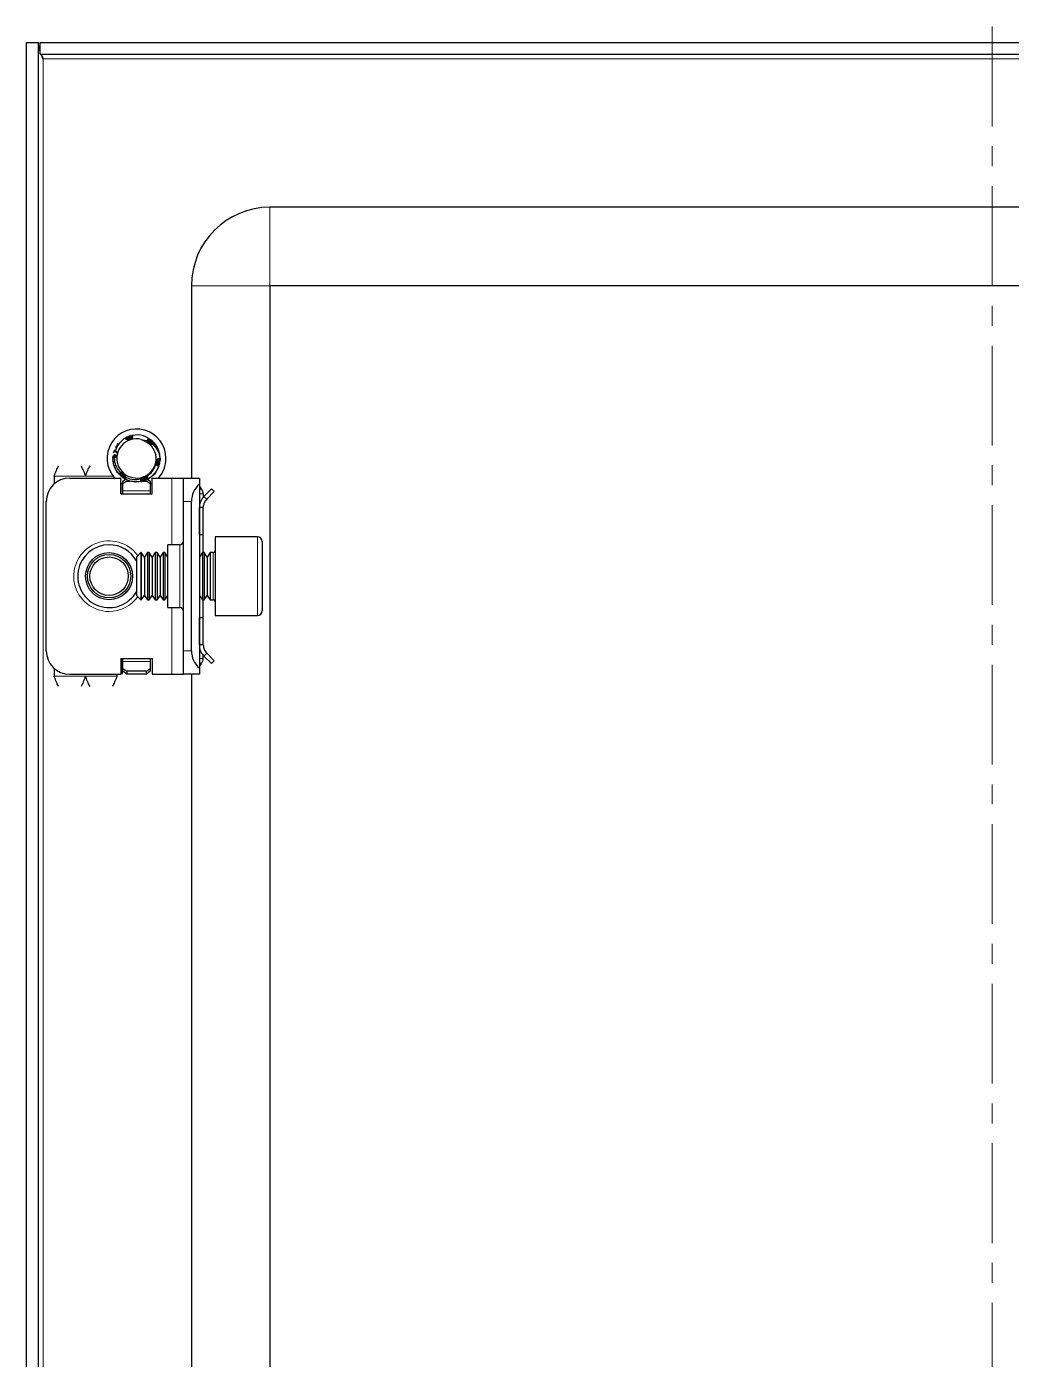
# Model space of a CAD drawing. Header units: millimetres. Extents: x -222 to 959, y -583 to 1023.
# Drawn here: x 712.6 to 838, y 632.6 to 802.4 of the extents above; entities that cross this region are included whole.
import ezdxf

# ---------------------------------------------------------------- set-up
doc = ezdxf.new("R2010")
doc.units = ezdxf.units.MM
doc.linetypes.add('CENTERX2', pattern=[20.32, 12.7, -2.54, 2.54, -2.54])
doc.layers.add('FORMAT', color=7, linetype='Continuous')

msp = doc.modelspace()

# ---------------------------------------------------------------- linework, layer by layer
at = {"color": 7, "linetype": 'Continuous', "lineweight": 25}
for p, q in [((712.59, -360.61), (712.59, 800.39)), ((712.59, 800.39), (714.09, 800.39)), ((714.09, -360.61), (714.09, 800.39)), ((714.29, 800.39), (956.89, 800.39)), ((714.29, 798.89), (714.29, 800.39)), ((714.29, 798.89), (956.89, 798.89)), ((927.59, 779.39), (743.59, 779.39)), ((733.59, 769.39), (733.59, 744.89)), ((743.59, 769.39), (743.59, -329.61)), ((927.59, 769.39), (743.59, 769.39)), ((726.79, 750.38), (726.04, 750.31)), ((724.96, 749.91), (725.17, 750.02)), ((725.14, 750.01), (725.1, 749.99)), ((725.14, 749.94), (725.1, 749.99)), ((725.14, 750.01), (725.36, 750.1)), ((725.32, 750.11), (725.28, 750.09)), ((725.51, 750.19), (725.47, 750.17)), ((725.51, 750.19), (725.74, 750.26)), ((725.71, 750.26), (725.66, 750.24)), ((725.9, 750.31), (725.85, 750.3)), ((728.28, 749.86), (728.24, 749.89)), ((728.45, 749.74), (728.41, 749.77)), ((728.61, 749.61), (728.57, 749.64)), ((728.75, 749.47), (728.72, 749.5)), ((728.75, 749.47), (728.87, 749.33)), ((728.86, 749.35), (728.85, 749.36)), ((723.59, 747.48), (723.62, 747.74)), ((723.59, 747.28), (723.61, 747.52)), ((723.59, 747.48), (723.59, 747.43)), ((723.59, 747.28), (723.59, 747.23)), ((723.6, 747.69), (723.6, 747.64)), ((723.6, 747.08), (723.61, 747.03)), ((723.67, 748.09), (723.75, 748.33)), ((723.72, 748.28), (723.71, 748.24)), ((728.88, 748.26), (729.05, 747.84)), ((729.58, 747.19), (729.52, 746.88)), ((729.56, 746.99), (729.57, 747.03)), ((729.58, 747.19), (729.58, 747.24)), ((729.59, 747.39), (729.59, 747.38)), ((723.63, 746.89), (723.64, 746.84)), ((723.67, 746.7), (723.68, 746.66)), ((723.72, 746.52), (723.73, 746.48)), ((723.77, 746.35), (723.78, 746.34)), ((724.36, 745.38), (724.39, 745.34)), ((724.5, 745.24), (724.53, 745.2)), ((724.65, 745.1), (724.54, 745.24)), ((728.83, 745.46), (728.71, 745.27)), ((729.36, 746.27), (729.25, 746.08)), ((729.37, 746.27), (729.27, 746.09)), ((729.42, 746.41), (729.44, 746.45)), ((729.48, 746.59), (729.49, 746.63)), ((729.53, 746.78), (729.54, 746.83)), ((716.09, 745.14), (716.09, 744.12)), ((718.09, 744.89), (724.59, 744.89)), ((724.59, 742.89), (724.59, 744.89)), ((724.79, 744.1), (724.59, 744.22)), ((724.81, 744.97), (724.6, 745.16)), ((724.65, 745.1), (724.68, 745.07)), ((724.79, 742.89), (724.79, 744.1)), ((724.81, 744.97), (724.85, 744.94)), ((724.84, 744.51), (725.18, 744.75)), ((725.34, 744.51), (724.84, 744.16)), ((724.84, 744.16), (724.84, 744.51)), ((724.84, 743.24), (724.84, 744.16)), ((724.98, 744.86), (725.02, 744.83)), ((725.16, 744.75), (725.02, 744.87)), ((725.16, 744.75), (725.2, 744.73)), ((725.34, 744.51), (725.74, 744.51)), ((725.51, 744.59), (725.56, 744.57)), ((725.69, 744.53), (725.73, 744.51)), ((725.87, 744.48), (725.91, 744.46)), ((727.04, 744.43), (726.85, 744.4)), ((727.19, 744.45), (727.23, 744.46)), ((727.43, 744.51), (727.84, 744.51)), ((728.34, 744.16), (727.84, 744.51)), ((727.93, 744.8), (728.34, 744.51)), ((728.34, 744.51), (728.34, 744.16)), ((728.59, 744.22), (728.34, 744.07)), ((728.34, 744.16), (728.34, 743.24)), ((728.59, 742.89), (728.59, 744.89)), ((728.59, 744.89), (731.09, 744.89)), ((731.09, 744.89), (732.59, 744.89)), ((732.59, 744.89), (734.59, 744.89)), ((732.59, 741.89), (732.59, 744.89)), ((734.59, 744.89), (734.59, 744.12)), ((734.59, 744.12), (734.59, 720.65)), ((734.59, 743.8), (734.8, 743.59)), ((715.09, 722.89), (715.09, 741.89)), ((724.59, 742.89), (728.59, 742.89)), ((724.84, 742.89), (724.84, 743.24)), ((728.34, 743.24), (728.34, 742.89)), ((732.59, 722.89), (732.59, 741.89)), ((733.59, 722.89), (733.59, 741.89)), ((735.09, 742.89), (735.09, 742.43)), ((735.17, 742.55), (736.15, 743.53)), ((735.53, 742.2), (735.17, 742.55)), ((735.53, 742.2), (736.5, 743.17)), ((736.15, 743.53), (736.5, 743.17)), ((735.09, 741.14), (734.59, 741.14)), ((734.59, 737.64), (734.59, 741.14)), ((735.09, 737.64), (735.09, 741.14)), ((735.09, 737.64), (734.59, 737.64)), ((735.09, 735.39), (735.09, 737.64)), ((741.99, 737.39), (736.59, 737.39)), ((736.59, 737.39), (736.59, 729.69)), ((742.59, 736.79), (742.59, 730.02)), ((727.14, 735.39), (726.59, 734.83)), ((727.2, 735.39), (727.14, 735.39)), ((727.14, 735.39), (727.14, 730.77)), ((727.59, 734.83), (727.2, 735.39)), ((727.2, 735.39), (727.2, 734.92)), ((727.98, 735.39), (727.59, 734.83)), ((728.2, 735.39), (727.98, 735.39)), ((727.98, 735.39), (727.98, 734.92)), ((728.59, 734.83), (728.2, 735.39)), ((728.2, 735.39), (728.2, 734.92)), ((728.98, 735.39), (728.59, 734.83)), ((729.2, 735.39), (728.98, 735.39)), ((728.98, 735.39), (728.98, 734.92)), ((729.59, 734.83), (729.2, 735.39)), ((729.2, 735.39), (729.2, 734.92)), ((729.98, 735.39), (729.59, 734.83)), ((730.2, 735.39), (729.98, 735.39)), ((729.98, 735.39), (729.98, 734.92)), ((730.59, 734.83), (730.2, 735.39)), ((730.2, 735.39), (730.2, 734.92)), ((732.09, 736.39), (730.59, 736.39)), ((730.59, 728.39), (730.59, 736.39)), ((734.98, 735.39), (734.59, 734.83)), ((735.2, 735.39), (734.98, 735.39)), ((734.98, 735.39), (734.98, 734.92)), ((735.59, 734.83), (735.2, 735.39)), ((735.2, 735.39), (735.2, 734.92)), ((735.98, 735.39), (735.59, 734.83)), ((736.34, 735.39), (735.98, 735.39)), ((735.98, 735.39), (735.98, 734.92)), ((726.59, 734.83), (726.59, 731.07)), ((727.2, 734.92), (727.2, 729.39)), ((727.59, 734.83), (727.59, 734.45)), ((727.59, 734.45), (727.59, 729.94)), ((727.98, 734.92), (727.98, 729.39)), ((728.2, 734.92), (728.2, 729.39)), ((728.59, 734.83), (728.59, 734.45)), ((728.59, 734.45), (728.59, 729.94)), ((728.98, 734.92), (728.98, 729.39)), ((729.2, 734.92), (729.2, 729.39)), ((729.59, 734.83), (729.59, 734.45)), ((729.59, 734.45), (729.59, 729.94)), ((729.98, 734.92), (729.98, 729.39)), ((730.2, 734.92), (730.2, 729.39)), ((734.98, 734.92), (734.98, 729.39)), ((735.2, 734.92), (735.2, 729.39)), ((735.59, 734.83), (735.59, 734.45)), ((735.59, 734.45), (735.59, 729.94)), ((735.98, 734.92), (735.98, 729.39)), ((726.59, 731.07), (726.59, 729.94)), ((727.14, 730.77), (727.14, 729.39)), ((742.59, 730.02), (742.59, 727.99)), ((726.59, 729.94), (727.14, 729.39)), ((727.14, 729.39), (727.2, 729.39)), ((727.2, 729.39), (727.59, 729.94)), ((727.59, 729.94), (727.98, 729.39)), ((727.98, 729.39), (728.2, 729.39)), ((728.2, 729.39), (728.59, 729.94)), ((728.59, 729.94), (728.98, 729.39)), ((728.98, 729.39), (729.2, 729.39)), ((729.2, 729.39), (729.59, 729.94)), ((729.59, 729.94), (729.98, 729.39)), ((729.98, 729.39), (730.2, 729.39)), ((730.2, 729.39), (730.59, 729.94)), ((730.59, 728.39), (732.09, 728.39)), ((734.59, 729.94), (734.98, 729.39)), ((734.98, 729.39), (735.2, 729.39)), ((735.09, 727.14), (735.09, 729.39)), ((735.2, 729.39), (735.59, 729.94)), ((735.59, 729.94), (735.98, 729.39)), ((735.98, 729.39), (736.34, 729.39)), ((736.59, 729.69), (736.59, 727.39)), ((734.59, 727.14), (735.09, 727.14)), ((734.59, 723.64), (734.59, 727.14)), ((735.09, 723.64), (735.09, 727.14)), ((736.59, 727.39), (741.99, 727.39)), ((735.09, 723.64), (734.59, 723.64)), ((724.59, 721.89), (724.59, 719.89)), ((724.59, 721.89), (728.59, 721.89)), ((724.79, 720.01), (724.79, 721.89)), ((724.84, 721.53), (724.84, 721.89)), ((724.84, 720.62), (724.84, 721.53)), ((728.34, 721.89), (728.34, 721.53)), ((728.34, 721.53), (728.34, 720.62)), ((728.59, 721.89), (728.59, 719.89)), ((732.59, 719.89), (732.59, 722.89)), ((735.09, 721.89), (735.09, 722.28)), ((735.53, 722.58), (735.17, 722.22)), ((735.17, 722.22), (736.15, 721.25)), ((735.53, 722.58), (736.5, 721.6)), ((736.15, 721.25), (736.5, 721.6)), ((716.09, 720.65), (716.09, 719.64)), ((718.09, 719.89), (724.59, 719.89)), ((724.09, 719.89), (724.09, 719.64)), ((724.59, 720.01), (724.79, 720.01)), ((724.84, 720.62), (725.34, 720.27)), ((724.84, 720.27), (724.84, 720.62)), ((725.34, 719.91), (724.84, 720.27)), ((727.84, 720.27), (725.34, 720.27)), ((725.34, 720.27), (725.34, 719.91)), ((727.84, 719.91), (725.34, 719.91)), ((727.84, 720.27), (728.34, 720.62)), ((727.84, 719.91), (727.84, 720.27)), ((728.34, 720.27), (727.84, 719.91)), ((728.34, 720.62), (728.34, 720.27)), ((728.59, 719.89), (731.09, 719.89)), ((731.09, 719.89), (732.59, 719.89)), ((734.59, 719.89), (732.59, 719.89)), ((733.59, 719.89), (733.59, -280.11)), ((734.8, 721.18), (734.59, 720.97)), ((734.59, 720.65), (734.59, 719.89))]:
    msp.add_line(p, q, dxfattribs=at)
at = {"color": 8, "linetype": 'Continuous', "lineweight": 18}
for p, q in [((714.69, -358.51), (714.69, 798.29)), ((714.69, 798.29), (956.49, 798.29)), ((743.59, 769.39), (743.59, 779.39)), ((743.59, 769.39), (733.59, 769.39)), ((716.09, 745.14), (720.09, 745.14)), ((720.09, 745.14), (723.59, 745.14)), ((731.09, 736.39), (731.09, 744.89)), ((734.59, 743.39), (734.8, 743.59)), ((728.34, 743.24), (724.84, 743.24)), ((733.59, 741.89), (732.59, 741.89)), ((734.59, 742.89), (735.09, 742.89)), ((741.99, 729.69), (741.99, 737.39)), ((732.09, 728.39), (732.09, 736.39)), ((736.34, 729.39), (736.34, 735.39)), ((731.09, 719.89), (731.09, 728.39)), ((741.99, 727.39), (741.99, 729.69)), ((724.84, 721.53), (728.34, 721.53)), ((732.59, 722.89), (733.59, 722.89)), ((734.59, 721.89), (735.09, 721.89)), ((734.59, 721.39), (734.8, 721.18)), ((716.09, 719.64), (720.09, 719.64)), ((724.09, 719.64), (720.09, 719.64))]:
    msp.add_line(p, q, dxfattribs=at)
at = {"color": 7, "linetype": 'Continuous', "lineweight": 25}
for radius in [3, 2.76, 2.45]:
    msp.add_circle((723.09, 732.39), radius, dxfattribs=at)
for centre, radius, start, end in [((743.59, 769.39), 10, 90, 180), ((726.59, 747.39), 3.75, 0, 221.8103), ((726.59, 747.39), 3, 59.9286, 86.2193), ((726.59, 747.39), 2.5, 108.5944, 168.5944), ((726.59, 747.39), 2.5, 75.8881, 108.5944), ((726.59, 747.39), 3, 0, 40.7437), ((726.59, 747.39), 2.5, 168.5944, 228.5944), ((726.59, 747.39), 2.5, 348.5944, 10.5165), ((726.59, 747.39), 3.75, 318.1897, 0), ((726.59, 747.39), 2.5, 228.5944, 288.5944), ((726.59, 747.39), 2.5, 288.5944, 348.5944), ((718.09, 741.89), 3, 90, 180), ((736.59, 741.89), 3, 131.8103, 180), ((734.09, 742.89), 1, 0, 45), ((732.09, 736.89), 0.5, 270, 0), ((741.99, 736.79), 0.6, 0, 90), ((723.09, 732.39), 4, 90, 331.045), ((723.09, 732.39), 4, 28.955, 90), ((736.34, 735.64), 0.25, 270, 0), ((732.09, 727.89), 0.5, 0, 90), ((736.34, 729.14), 0.25, 0, 90), ((741.99, 727.99), 0.6, 270, 0), ((718.09, 722.89), 3, 180, 270), ((736.59, 722.89), 3, 180, 228.1897), ((734.09, 721.89), 1, 315, 0)]:
    msp.add_arc(centre, radius, start, end, dxfattribs=at)
at = {"color": 8, "linetype": 'Continuous', "lineweight": 18}
for start, end in [(35.4622, 270), (270, 324.5378)]:
    msp.add_arc((723.09, 732.39), 4.5, start, end, dxfattribs=at)
at = {"color": 7, "linetype": 'Continuous', "lineweight": 25}
for points, knots in [([(714.29, 799.28), (714.28, 799.31), (714.14, 799.68), (714.11, 800.05), (714.09, 800.39)], [0, 0, 0, 0, 0.09093, 1, 1, 1, 1]), ([(714.69, 798.29), (714.6, 798.47), (714.51, 798.67), (714.44, 798.87), (714.43, 798.89)], [0, 0, 0, 0, 0.908361, 1, 1, 1, 1]), ([(725.13, 749.94), (725.05, 749.89), (724.7, 749.66), (724.21, 749.15), (723.99, 748.6), (723.89, 748.36)], [0, 0, 0, 0, 0.128781, 0.613629, 1, 1, 1, 1]), ([(723.95, 748.8), (723.96, 748.82), (724.03, 749), (724.15, 749.15), (724.26, 749.28)], [0, 0, 0, 0, 0.128161, 1, 1, 1, 1]), ([(725.79, 749.76), (725.78, 749.75), (725.73, 749.74), (725.65, 749.73), (725.55, 749.73), (725.46, 749.74), (725.38, 749.76), (725.3, 749.8), (725.22, 749.85), (725.16, 749.89), (725.13, 749.93), (725.13, 749.94)], [0, 0, 0, 0, 0.04296, 0.1733, 0.274263, 0.401081, 0.527716, 0.654259, 0.780759, 0.936852, 1, 1, 1, 1]), ([(725.14, 750.01), (725.17, 750), (725.23, 749.96), (725.3, 749.89), (725.34, 749.82), (725.36, 749.78), (725.36, 749.77)], [0, 0, 0, 0, 0.3195142, 0.6084926, 0.891527, 1, 1, 1, 1]), ([(725.43, 749.75), (725.43, 749.75), (725.43, 749.79), (725.42, 749.85), (725.39, 749.94), (725.34, 750.02), (725.3, 750.07), (725.28, 750.09)], [0, 0, 0, 0, 0.00279, 0.269575, 0.536371, 0.765499, 1, 1, 1, 1]), ([(725.32, 750.11), (725.35, 750.09), (725.41, 750.04), (725.47, 749.97), (725.51, 749.89), (725.54, 749.81), (725.54, 749.75), (725.54, 749.73)], [0, 0, 0, 0, 0.234253, 0.442787, 0.646465, 0.841043, 1, 1, 1, 1]), ([(725.58, 749.73), (725.58, 749.76), (725.59, 749.82), (725.58, 749.92), (725.56, 750.01), (725.52, 750.1), (725.49, 750.15), (725.47, 750.17)], [0, 0, 0, 0, 0.181695, 0.396783, 0.61186, 0.803681, 1, 1, 1, 1]), ([(725.51, 750.19), (725.54, 750.16), (725.59, 750.12), (725.64, 750.03), (725.67, 749.95), (725.69, 749.87), (725.69, 749.8), (725.68, 749.75), (725.68, 749.73)], [0, 0, 0, 0, 0.208724, 0.39105, 0.568219, 0.73683, 0.894853, 1, 1, 1, 1]), ([(725.7, 749.74), (725.7, 749.74), (725.72, 749.78), (725.73, 749.86), (725.74, 749.96), (725.73, 750.06), (725.71, 750.15), (725.68, 750.21), (725.66, 750.24)], [0, 0, 0, 0, 0.043388, 0.23288, 0.422274, 0.611632, 0.803279, 1, 1, 1, 1]), ([(725.71, 750.26), (725.73, 750.23), (725.77, 750.18), (725.81, 750.09), (725.83, 750), (725.83, 749.92), (725.82, 749.85), (725.8, 749.79), (725.79, 749.76), (725.78, 749.76)], [0, 0, 0, 0, 0.198483, 0.367712, 0.531083, 0.685778, 0.830503, 0.965152, 1, 1, 1, 1]), ([(726.04, 750.31), (726.05, 750.29), (726.07, 750.25), (726.08, 750.17), (726.09, 750.09), (726.07, 750.02), (726.03, 749.93), (725.97, 749.85), (725.88, 749.79), (725.82, 749.77), (725.79, 749.76)], [0, 0, 0, 0, 0.098631, 0.238541, 0.378532, 0.49895, 0.601027, 0.777401, 0.9101, 1, 1, 1, 1]), ([(725.81, 749.78), (725.82, 749.8), (725.85, 749.85), (725.88, 749.93), (725.9, 750.03), (725.9, 750.16), (725.87, 750.24), (725.85, 750.3)], [0, 0, 0, 0, 0.13286, 0.29106, 0.491007, 0.69089, 1, 1, 1, 1]), ([(725.9, 750.31), (725.91, 750.28), (725.94, 750.23), (725.97, 750.15), (725.97, 750.06), (725.97, 749.98), (725.94, 749.89), (725.9, 749.83), (725.87, 749.79)], [0, 0, 0, 0, 0.16279, 0.324686, 0.479688, 0.626058, 0.76302, 1, 1, 1, 1]), ([(725.89, 749.81), (725.9, 749.81), (725.92, 749.84), (725.96, 749.89), (726, 749.97), (726.03, 750.06), (726.05, 750.16), (726.05, 750.24), (726.04, 750.29), (726.04, 750.31)], [0, 0, 0, 0, 0.036757, 0.196192, 0.355485, 0.51469, 0.719746, 0.882005, 1, 1, 1, 1]), ([(727.2, 749.81), (727.48, 749.76), (727.78, 749.71), (728.04, 749.58), (728.05, 749.57)], [0, 0, 0, 0, 0.965671, 1, 1, 1, 1]), ([(727.2, 749.81), (727.29, 749.77), (727.43, 749.72), (727.55, 749.64), (727.6, 749.62)], [0, 0, 0, 0, 0.6817331, 1, 1, 1, 1]), ([(727.6, 749.62), (727.67, 749.58), (727.99, 749.43), (728.5, 749.01), (728.75, 748.51), (728.88, 748.26)], [0, 0, 0, 0, 0.1306517, 0.5600073, 1, 1, 1, 1]), ([(728.05, 749.57), (728.05, 749.59), (728.04, 749.64), (728.03, 749.71), (728.03, 749.8), (728.05, 749.89), (728.08, 749.95), (728.09, 749.98)], [0, 0, 0, 0, 0.113604, 0.31095, 0.508229, 0.75166, 1, 1, 1, 1]), ([(728.11, 749.97), (728.11, 749.94), (728.11, 749.87), (728.08, 749.77), (728.05, 749.71), (728.04, 749.69), (728.04, 749.69)], [0, 0, 0, 0, 0.357139, 0.680979, 0.998183, 1, 1, 1, 1]), ([(728.05, 749.6), (728.07, 749.62), (728.12, 749.65), (728.17, 749.73), (728.22, 749.81), (728.23, 749.86), (728.24, 749.89)], [0, 0, 0, 0, 0.228254, 0.510351, 0.752319, 1, 1, 1, 1]), ([(728.66, 749.17), (728.64, 749.17), (728.6, 749.15), (728.51, 749.15), (728.41, 749.16), (728.32, 749.2), (728.24, 749.25), (728.16, 749.33), (728.09, 749.45), (728.06, 749.54), (728.05, 749.57)], [0, 0, 0, 0, 0.073646, 0.169563, 0.351373, 0.438893, 0.519676, 0.682906, 0.8512, 1, 1, 1, 1]), ([(728.28, 749.86), (728.28, 749.83), (728.27, 749.76), (728.24, 749.67), (728.19, 749.59), (728.14, 749.53), (728.1, 749.5), (728.08, 749.49)], [0, 0, 0, 0, 0.240212, 0.454711, 0.664287, 0.864517, 1, 1, 1, 1]), ([(728.1, 749.45), (728.12, 749.46), (728.18, 749.49), (728.25, 749.54), (728.32, 749.61), (728.38, 749.69), (728.4, 749.74), (728.41, 749.77)], [0, 0, 0, 0, 0.172104, 0.391099, 0.610089, 0.802801, 1, 1, 1, 1]), ([(728.45, 749.74), (728.44, 749.7), (728.43, 749.64), (728.38, 749.55), (728.33, 749.48), (728.27, 749.42), (728.21, 749.38), (728.16, 749.37), (728.14, 749.37)], [0, 0, 0, 0, 0.209239, 0.392702, 0.571062, 0.740844, 0.899958, 1, 1, 1, 1]), ([(728.16, 749.35), (728.17, 749.35), (728.21, 749.35), (728.28, 749.38), (728.38, 749.42), (728.45, 749.48), (728.52, 749.56), (728.55, 749.61), (728.57, 749.64)], [0, 0, 0, 0, 0.0505, 0.241124, 0.431653, 0.622154, 0.808692, 1, 1, 1, 1]), ([(728.61, 749.61), (728.59, 749.57), (728.57, 749.51), (728.52, 749.43), (728.45, 749.37), (728.39, 749.33), (728.31, 749.3), (728.26, 749.28), (728.22, 749.28), (728.22, 749.28)], [0, 0, 0, 0, 0.198035, 0.367663, 0.531495, 0.686664, 0.831818, 0.981917, 1, 1, 1, 1]), ([(728.23, 749.27), (728.24, 749.27), (728.27, 749.26), (728.34, 749.27), (728.42, 749.29), (728.51, 749.33), (728.58, 749.37), (728.66, 749.43), (728.7, 749.48), (728.72, 749.5)], [0, 0, 0, 0, 0.0182814, 0.1756388, 0.3328957, 0.4900969, 0.6472739, 0.8216323, 1, 1, 1, 1]), ([(728.75, 749.47), (728.73, 749.44), (728.71, 749.39), (728.65, 749.33), (728.58, 749.27), (728.51, 749.24), (728.43, 749.22), (728.36, 749.21), (728.31, 749.22), (728.28, 749.23)], [0, 0, 0, 0, 0.159446, 0.318034, 0.469983, 0.61348, 0.747649, 0.872856, 1, 1, 1, 1]), ([(728.3, 749.22), (728.33, 749.21), (728.39, 749.19), (728.47, 749.2), (728.55, 749.21), (728.63, 749.23), (728.74, 749.27), (728.81, 749.33), (728.85, 749.36)], [0, 0, 0, 0, 0.149407, 0.278563, 0.407661, 0.536722, 0.727045, 1, 1, 1, 1]), ([(728.86, 749.35), (728.84, 749.32), (728.81, 749.27), (728.75, 749.22), (728.69, 749.18), (728.66, 749.17), (728.66, 749.17)], [0, 0, 0, 0, 0.315056, 0.630194, 0.945514, 1, 1, 1, 1]), ([(728.66, 749.17), (728.68, 749.15), (728.93, 748.92), (729.27, 748.46), (729.51, 747.85), (729.57, 747.51), (729.59, 747.39)], [0, 0, 0, 0, 0.050685, 0.485619, 0.826643, 1, 1, 1, 1]), ([(723.59, 747.48), (723.62, 747.5), (723.68, 747.53), (723.78, 747.55), (723.87, 747.56), (723.92, 747.55), (723.94, 747.54)], [0, 0, 0, 0, 0.293779, 0.558982, 0.818494, 1, 1, 1, 1]), ([(723.81, 747.46), (723.8, 747.46), (723.75, 747.46), (723.67, 747.46), (723.62, 747.44), (723.59, 747.43)], [0, 0, 0, 0, 0.236131, 0.613435, 1, 1, 1, 1]), ([(724.36, 745.38), (724.24, 745.53), (723.96, 745.88), (723.67, 746.54), (723.62, 747.05), (723.59, 747.3)], [0, 0, 0, 0, 0.274163, 0.639603, 1, 1, 1, 1]), ([(723.6, 747.69), (723.64, 747.7), (723.7, 747.73), (723.8, 747.74), (723.89, 747.74), (723.97, 747.71), (724.03, 747.69), (724.05, 747.68), (724.05, 747.68)], [0, 0, 0, 0, 0.227908, 0.430276, 0.627707, 0.816134, 0.99284, 1, 1, 1, 1]), ([(723.98, 747.59), (723.98, 747.59), (723.94, 747.61), (723.87, 747.64), (723.78, 747.65), (723.68, 747.66), (723.63, 747.64), (723.6, 747.64)], [0, 0, 0, 0, 0.0501556, 0.3045132, 0.5588802, 0.7769031, 1, 1, 1, 1]), ([(723.7, 746.64), (723.68, 746.69), (723.62, 746.84), (723.61, 747), (723.6, 747.12)], [0, 0, 0, 0, 0.28291, 1, 1, 1, 1]), ([(724.07, 747.7), (724.04, 747.72), (723.99, 747.77), (723.9, 747.81), (723.81, 747.84), (723.74, 747.85), (723.7, 747.85), (723.69, 747.85)], [0, 0, 0, 0, 0.224796, 0.471509, 0.718208, 0.940576, 1, 1, 1, 1]), ([(723.71, 748.22), (723.72, 748.24), (723.74, 748.36), (723.79, 748.46), (723.83, 748.54)], [0, 0, 0, 0, 0.218168, 1, 1, 1, 1]), ([(723.84, 748.2), (723.83, 748.2), (723.78, 748.22), (723.74, 748.23), (723.71, 748.24)], [0, 0, 0, 0, 0.338722, 1, 1, 1, 1]), ([(723.72, 748.28), (723.75, 748.28), (723.81, 748.28), (723.9, 748.25), (723.97, 748.22), (724.03, 748.17), (724.08, 748.11), (724.12, 748.06), (724.14, 748.01), (724.14, 748)], [0, 0, 0, 0, 0.164802, 0.328662, 0.485343, 0.633184, 0.771489, 0.900657, 1, 1, 1, 1]), ([(724.14, 747.88), (724.13, 747.85), (724.11, 747.77), (724.06, 747.67), (723.99, 747.59), (723.92, 747.53), (723.85, 747.47), (723.8, 747.44), (723.76, 747.43), (723.75, 747.43)], [0, 0, 0, 0, 0.125166, 0.336769, 0.488675, 0.640371, 0.791962, 0.943503, 1, 1, 1, 1]), ([(723.75, 747.43), (723.76, 747.35), (723.77, 746.96), (723.95, 746.29), (724.32, 745.81), (724.49, 745.59)], [0, 0, 0, 0, 0.108003, 0.585763, 1, 1, 1, 1]), ([(723.89, 748.36), (723.89, 748.35), (723.92, 748.34), (723.97, 748.32), (724.04, 748.27), (724.08, 748.21), (724.12, 748.14), (724.15, 748.04), (724.15, 747.94), (724.14, 747.89), (724.14, 747.88)], [0, 0, 0, 0, 0.022761, 0.192243, 0.346896, 0.477535, 0.588677, 0.783334, 0.968624, 1, 1, 1, 1]), ([(724.16, 747.95), (724.15, 747.99), (724.14, 748.05), (724.1, 748.13), (724.05, 748.21), (723.99, 748.28), (723.94, 748.32), (723.9, 748.35), (723.89, 748.36)], [0, 0, 0, 0, 0.182737, 0.363423, 0.543947, 0.724373, 0.904747, 1, 1, 1, 1]), ([(729.04, 746.89), (729.04, 746.9), (729.05, 746.95), (729.07, 747), (729.09, 747.04), (729.1, 747.05)], [0, 0, 0, 0, 0.157682, 0.8030401, 1, 1, 1, 1]), ([(729.1, 747.05), (729.1, 747.16), (729.12, 747.43), (729.07, 747.69), (729.05, 747.84)], [0, 0, 0, 0, 0.4085207, 1, 1, 1, 1]), ([(729.07, 747.04), (729.07, 747.03), (729.1, 746.99), (729.17, 746.94), (729.25, 746.88), (729.35, 746.85), (729.44, 746.83), (729.5, 746.83), (729.54, 746.83)], [0, 0, 0, 0, 0.069872, 0.258455, 0.446951, 0.635422, 0.81547, 1, 1, 1, 1]), ([(729.56, 746.99), (729.53, 746.97), (729.46, 746.95), (729.36, 746.95), (729.28, 746.95), (729.19, 746.98), (729.13, 747.01), (729.1, 747.04), (729.09, 747.04)], [0, 0, 0, 0, 0.214065, 0.402363, 0.585629, 0.760234, 0.923894, 1, 1, 1, 1]), ([(729.1, 747.1), (729.1, 747.11), (729.12, 747.15), (729.16, 747.2), (729.22, 747.25), (729.28, 747.3), (729.36, 747.34), (729.44, 747.37), (729.52, 747.38), (729.57, 747.38), (729.59, 747.38)], [0, 0, 0, 0, 0.060221, 0.18113, 0.301988, 0.42281, 0.589437, 0.75603, 0.87711, 1, 1, 1, 1]), ([(729.12, 747.15), (729.15, 747.13), (729.2, 747.09), (729.29, 747.05), (729.39, 747.03), (729.48, 747.02), (729.54, 747.03), (729.57, 747.03)], [0, 0, 0, 0, 0.189173, 0.404697, 0.62022, 0.807935, 1, 1, 1, 1]), ([(729.58, 747.19), (729.55, 747.18), (729.49, 747.15), (729.39, 747.13), (729.3, 747.13), (729.21, 747.14), (729.17, 747.16), (729.15, 747.17)], [0, 0, 0, 0, 0.235039, 0.445532, 0.651268, 0.847853, 1, 1, 1, 1]), ([(729.23, 747.26), (729.26, 747.25), (729.32, 747.23), (729.41, 747.22), (729.5, 747.22), (729.56, 747.23), (729.58, 747.24)], [0, 0, 0, 0, 0.237597, 0.516729, 0.755527, 1, 1, 1, 1]), ([(729.59, 747.4), (729.56, 747.38), (729.5, 747.35), (729.4, 747.32), (729.34, 747.32), (729.32, 747.32)], [0, 0, 0, 0, 0.371226, 0.708872, 1, 1, 1, 1]), ([(729.59, 747.4), (729.59, 747.35), (729.59, 747.27), (729.58, 747.19), (729.57, 747.17)], [0, 0, 0, 0, 0.659859, 1, 1, 1, 1]), ([(716.09, 745.14), (716.18, 745.38), (716.37, 745.87), (716.57, 746.26), (716.66, 746.46)], [0, 0, 0, 0, 0.502065, 1, 1, 1, 1]), ([(719.52, 746.45), (719.6, 746.29), (719.77, 745.95), (719.96, 745.46), (720.07, 745.18), (720.09, 745.14)], [0, 0, 0, 0, 0.4154826, 0.9171518, 1, 1, 1, 1]), ([(720.09, 745.14), (720.18, 745.38), (720.37, 745.87), (720.57, 746.26), (720.66, 746.46)], [0, 0, 0, 0, 0.5020654, 1, 1, 1, 1]), ([(723.9, 746.09), (723.88, 746.12), (723.79, 746.26), (723.74, 746.42), (723.71, 746.55)], [0, 0, 0, 0, 0.192577, 1, 1, 1, 1]), ([(724.28, 745.51), (724.24, 745.54), (724.1, 745.68), (724.01, 745.85), (723.94, 745.98)], [0, 0, 0, 0, 0.288707, 1, 1, 1, 1]), ([(724.36, 745.38), (724.38, 745.4), (724.41, 745.45), (724.48, 745.51), (724.54, 745.55), (724.62, 745.58), (724.69, 745.59), (724.76, 745.6), (724.79, 745.59), (724.81, 745.58)], [0, 0, 0, 0, 0.169226, 0.337427, 0.497935, 0.649179, 0.790582, 0.922688, 1, 1, 1, 1]), ([(724.96, 745.53), (724.94, 745.53), (724.9, 745.54), (724.8, 745.55), (724.68, 745.53), (724.57, 745.48), (724.48, 745.43), (724.42, 745.37), (724.39, 745.34)], [0, 0, 0, 0, 0.062604, 0.195119, 0.461979, 0.621574, 0.781143, 1, 1, 1, 1]), ([(724.49, 745.59), (724.49, 745.59), (724.52, 745.61), (724.57, 745.62), (724.66, 745.63), (724.76, 745.62), (724.86, 745.57), (724.91, 745.53), (724.93, 745.51)], [0, 0, 0, 0, 0.045866, 0.230744, 0.387461, 0.658246, 0.861978, 1, 1, 1, 1]), ([(724.85, 745.58), (724.82, 745.59), (724.76, 745.61), (724.66, 745.62), (724.57, 745.61), (724.52, 745.6), (724.49, 745.59)], [0, 0, 0, 0, 0.251795, 0.502165, 0.752314, 1, 1, 1, 1]), ([(724.5, 745.24), (724.51, 745.27), (724.54, 745.33), (724.6, 745.4), (724.66, 745.46), (724.73, 745.5), (724.82, 745.53), (724.88, 745.52), (724.92, 745.52)], [0, 0, 0, 0, 0.1946356, 0.358964, 0.5171225, 0.6665222, 0.8061836, 1, 1, 1, 1]), ([(724.94, 745.47), (724.91, 745.46), (724.84, 745.45), (724.75, 745.41), (724.67, 745.36), (724.59, 745.29), (724.55, 745.23), (724.53, 745.2)], [0, 0, 0, 0, 0.190996, 0.383798, 0.576553, 0.78528, 1, 1, 1, 1]), ([(724.65, 745.1), (724.66, 745.14), (724.68, 745.2), (724.72, 745.28), (724.78, 745.35), (724.85, 745.4), (724.91, 745.43), (724.94, 745.44), (724.96, 745.44)], [0, 0, 0, 0, 0.219212, 0.409339, 0.593597, 0.768568, 0.932394, 1, 1, 1, 1]), ([(725.04, 745.38), (725.04, 745.38), (725.01, 745.37), (724.95, 745.34), (724.86, 745.29), (724.79, 745.23), (724.72, 745.15), (724.7, 745.1), (724.68, 745.07)], [0, 0, 0, 0, 0.002693, 0.20821, 0.413641, 0.619057, 0.807274, 1, 1, 1, 1]), ([(724.81, 744.97), (724.81, 745.01), (724.83, 745.08), (724.86, 745.17), (724.91, 745.24), (724.98, 745.3), (725.02, 745.34), (725.06, 745.35), (725.06, 745.35)], [0, 0, 0, 0, 0.222831, 0.420099, 0.612409, 0.79585, 0.967895, 1, 1, 1, 1]), ([(725.1, 745.26), (725.09, 745.25), (725.05, 745.23), (724.99, 745.18), (724.93, 745.11), (724.88, 745.03), (724.86, 744.97), (724.85, 744.94)], [0, 0, 0, 0, 0.084965, 0.329338, 0.573716, 0.784411, 1, 1, 1, 1]), ([(724.93, 745.51), (724.94, 745.5), (724.98, 745.47), (725.03, 745.41), (725.08, 745.32), (725.11, 745.24), (725.14, 745.15), (725.14, 745.1), (725.14, 745.07)], [0, 0, 0, 0, 0.066273, 0.267344, 0.423096, 0.618734, 0.814089, 1, 1, 1, 1]), ([(727.75, 745.03), (727.81, 745.06), (728.13, 745.25), (728.63, 745.71), (728.93, 746.3), (729.02, 746.64), (729.04, 746.7)], [0, 0, 0, 0, 0.104785, 0.513079, 0.918136, 1, 1, 1, 1]), ([(729.42, 746.41), (729.22, 745.98), (728.9, 745.34), (728.31, 744.94), (728.11, 744.8)], [0, 0, 0, 0, 0.6570415, 1, 1, 1, 1]), ([(729.14, 745.87), (729.12, 745.82), (729.02, 745.52), (728.77, 745.31), (728.57, 745.13)], [0, 0, 0, 0, 0.171865, 1, 1, 1, 1]), ([(728.73, 745.29), (728.74, 745.29), (728.75, 745.3), (728.76, 745.31), (728.76, 745.32)], [0, 0, 0, 0, 0.4842322, 1, 1, 1, 1]), ([(729.22, 746), (729.19, 745.93), (729.11, 745.72), (728.95, 745.56), (728.84, 745.45)], [0, 0, 0, 0, 0.333789, 1, 1, 1, 1]), ([(728.85, 745.42), (728.86, 745.43), (728.87, 745.45), (728.89, 745.46), (728.9, 745.48)], [0, 0, 0, 0, 0.296796, 1, 1, 1, 1]), ([(729.04, 746.7), (729.03, 746.73), (729.02, 746.8), (729.03, 746.86), (729.04, 746.89)], [0, 0, 0, 0, 0.544473, 1, 1, 1, 1]), ([(729.48, 746.59), (729.45, 746.59), (729.39, 746.58), (729.3, 746.6), (729.22, 746.63), (729.15, 746.67), (729.1, 746.73), (729.06, 746.78), (729.04, 746.82), (729.03, 746.83)], [0, 0, 0, 0, 0.165667, 0.330522, 0.488809, 0.638525, 0.778629, 0.909213, 1, 1, 1, 1]), ([(729.42, 746.41), (729.39, 746.41), (729.34, 746.42), (729.26, 746.45), (729.19, 746.49), (729.13, 746.54), (729.09, 746.6), (729.05, 746.67), (729.03, 746.72), (729.03, 746.75), (729.03, 746.76)], [0, 0, 0, 0, 0.154027, 0.307095, 0.452862, 0.590123, 0.718565, 0.838856, 0.95247, 1, 1, 1, 1]), ([(729.53, 746.78), (729.49, 746.78), (729.43, 746.76), (729.33, 746.77), (729.25, 746.79), (729.17, 746.82), (729.11, 746.87), (729.08, 746.9), (729.06, 746.92)], [0, 0, 0, 0, 0.2088985, 0.3885872, 0.5624279, 0.7272952, 0.881578, 1, 1, 1, 1]), ([(729.06, 746.89), (729.08, 746.87), (729.11, 746.83), (729.17, 746.77), (729.24, 746.71), (729.32, 746.67), (729.4, 746.64), (729.46, 746.64), (729.49, 746.63)], [0, 0, 0, 0, 0.137266, 0.30795, 0.478578, 0.649185, 0.822833, 1, 1, 1, 1]), ([(729.06, 746.75), (729.07, 746.74), (729.09, 746.69), (729.14, 746.63), (729.21, 746.56), (729.29, 746.51), (729.36, 746.47), (729.41, 746.46), (729.44, 746.45)], [0, 0, 0, 0, 0.076151, 0.276704, 0.47712, 0.677473, 0.837574, 1, 1, 1, 1]), ([(729.35, 746.27), (729.34, 746.22), (729.3, 746.09), (729.24, 745.98), (729.2, 745.92)], [0, 0, 0, 0, 0.462482, 1, 1, 1, 1]), ([(729.53, 746.78), (729.52, 746.73), (729.5, 746.65), (729.47, 746.58), (729.46, 746.55)], [0, 0, 0, 0, 0.657988, 1, 1, 1, 1]), ([(724.98, 744.86), (724.98, 744.89), (724.99, 744.96), (725.02, 745.06), (725.06, 745.14), (725.1, 745.19), (725.12, 745.21), (725.12, 745.21)], [0, 0, 0, 0, 0.275174, 0.522846, 0.765225, 0.99702, 1, 1, 1, 1]), ([(725.14, 745.07), (725.12, 745.04), (725.08, 745), (725.04, 744.92), (725.03, 744.86), (725.02, 744.83)], [0, 0, 0, 0, 0.3515094, 0.6718605, 1, 1, 1, 1]), ([(725.14, 745.07), (725.2, 745.03), (725.53, 744.86), (726.2, 744.67), (726.82, 744.71), (727.12, 744.78), (727.12, 744.78)], [0, 0, 0, 0, 0.102158, 0.551599, 0.99962, 1, 1, 1, 1]), ([(725.22, 745.04), (725.22, 745.04), (725.22, 745.01), (725.21, 744.94), (725.19, 744.85), (725.16, 744.79), (725.14, 744.76)], [0, 0, 0, 0, 0.058255, 0.305509, 0.64716, 1, 1, 1, 1]), ([(727.19, 744.45), (727.16, 744.44), (726.84, 744.38), (726.2, 744.37), (725.54, 744.55), (725.2, 744.73), (725.14, 744.76)], [0, 0, 0, 0, 0.044285, 0.46488, 0.894202, 1, 1, 1, 1]), ([(725.16, 744.75), (725.16, 744.79), (725.16, 744.86), (725.18, 744.95), (725.2, 745.01), (725.21, 745.03)], [0, 0, 0, 0, 0.371432, 0.710618, 1, 1, 1, 1]), ([(726.07, 744.45), (726.03, 744.45), (725.88, 744.46), (725.75, 744.5), (725.65, 744.54)], [0, 0, 0, 0, 0.3173854, 1, 1, 1, 1]), ([(726.75, 744.42), (726.69, 744.4), (726.52, 744.37), (726.35, 744.39), (726.25, 744.41)], [0, 0, 0, 0, 0.399625, 1, 1, 1, 1]), ([(727.12, 744.78), (727.13, 744.8), (727.15, 744.85), (727.21, 744.92), (727.3, 744.99), (727.36, 745.01), (727.39, 745.02)], [0, 0, 0, 0, 0.153621, 0.528305, 0.811762, 1, 1, 1, 1]), ([(727.26, 744.96), (727.24, 744.94), (727.19, 744.89), (727.15, 744.83), (727.13, 744.8), (727.12, 744.78)], [0, 0, 0, 0, 0.41332, 0.833507, 1, 1, 1, 1]), ([(727.19, 744.45), (727.18, 744.47), (727.15, 744.53), (727.14, 744.61), (727.13, 744.69), (727.15, 744.77), (727.18, 744.86), (727.23, 744.92), (727.26, 744.95)], [0, 0, 0, 0, 0.162579, 0.32416, 0.478216, 0.623372, 0.759205, 1, 1, 1, 1]), ([(727.3, 744.95), (727.3, 744.95), (727.26, 744.91), (727.23, 744.82), (727.21, 744.71), (727.2, 744.62), (727.21, 744.54), (727.22, 744.48), (727.23, 744.46)], [0, 0, 0, 0, 0.001313, 0.309582, 0.493731, 0.677835, 0.837663, 1, 1, 1, 1]), ([(727.37, 744.49), (727.35, 744.52), (727.32, 744.58), (727.29, 744.67), (727.27, 744.75), (727.28, 744.83), (727.3, 744.9), (727.32, 744.96), (727.34, 744.99), (727.35, 745)], [0, 0, 0, 0, 0.195461, 0.359649, 0.517607, 0.666788, 0.806268, 0.936243, 1, 1, 1, 1]), ([(727.41, 745), (727.4, 744.98), (727.38, 744.93), (727.36, 744.84), (727.36, 744.75), (727.37, 744.64), (727.4, 744.56), (727.42, 744.51)], [0, 0, 0, 0, 0.147065, 0.321231, 0.495346, 0.669443, 1, 1, 1, 1]), ([(727.37, 744.49), (727.38, 744.49), (727.4, 744.5), (727.41, 744.5), (727.42, 744.51)], [0, 0, 0, 0, 0.478977, 1, 1, 1, 1]), ([(727.39, 745.02), (727.4, 745.02), (727.45, 745.04), (727.53, 745.05), (727.62, 745.05), (727.69, 745.04), (727.74, 745.03), (727.75, 745.03)], [0, 0, 0, 0, 0.099011, 0.388276, 0.61301, 0.895384, 1, 1, 1, 1]), ([(727.57, 744.55), (727.54, 744.58), (727.5, 744.63), (727.45, 744.71), (727.42, 744.8), (727.42, 744.88), (727.42, 744.95), (727.43, 744.99), (727.44, 745.01)], [0, 0, 0, 0, 0.213002, 0.396975, 0.575181, 0.744364, 0.902779, 1, 1, 1, 1]), ([(727.54, 745.05), (727.54, 745.04), (727.52, 745.01), (727.51, 744.94), (727.51, 744.83), (727.53, 744.74), (727.56, 744.65), (727.59, 744.59), (727.61, 744.57)], [0, 0, 0, 0, 0.019058, 0.219488, 0.419831, 0.620151, 0.807785, 1, 1, 1, 1]), ([(727.76, 744.63), (727.73, 744.65), (727.68, 744.69), (727.62, 744.77), (727.58, 744.85), (727.56, 744.94), (727.56, 745), (727.56, 745.04), (727.57, 745.05)], [0, 0, 0, 0, 0.218347, 0.41099, 0.598711, 0.777744, 0.945667, 1, 1, 1, 1]), ([(727.76, 744.63), (727.74, 744.62), (727.68, 744.59), (727.61, 744.58), (727.56, 744.57)], [0, 0, 0, 0, 0.301025, 1, 1, 1, 1]), ([(727.57, 744.55), (727.57, 744.55), (727.59, 744.56), (727.6, 744.56), (727.61, 744.57)], [0, 0, 0, 0, 0.476579, 1, 1, 1, 1]), ([(727.67, 745.04), (727.67, 745.02), (727.66, 744.97), (727.68, 744.89), (727.7, 744.8), (727.75, 744.71), (727.78, 744.67), (727.8, 744.65)], [0, 0, 0, 0, 0.114393, 0.350182, 0.585971, 0.790611, 1, 1, 1, 1]), ([(727.95, 744.71), (727.92, 744.73), (727.86, 744.77), (727.79, 744.85), (727.75, 744.93), (727.72, 744.99), (727.71, 745.03), (727.71, 745.03)], [0, 0, 0, 0, 0.2607623, 0.4948046, 0.7237939, 0.9427899, 1, 1, 1, 1]), ([(727.76, 744.63), (727.77, 744.63), (727.78, 744.63), (727.8, 744.64), (727.8, 744.65)], [0, 0, 0, 0, 0.476486, 1, 1, 1, 1]), ([(727.77, 745.07), (727.78, 745.07), (727.82, 745.06), (727.89, 745.03), (727.96, 744.98), (728.05, 744.91), (728.09, 744.84), (728.11, 744.8)], [0, 0, 0, 0, 0.084477, 0.253367, 0.470159, 0.686909, 1, 1, 1, 1]), ([(727.83, 745.01), (727.84, 745), (727.84, 744.95), (727.88, 744.87), (727.93, 744.8), (727.97, 744.76), (727.99, 744.74)], [0, 0, 0, 0, 0.1541827, 0.4625673, 0.7280914, 1, 1, 1, 1]), ([(728.13, 744.81), (728.09, 744.83), (728.03, 744.87), (727.96, 744.93), (727.93, 744.99), (727.91, 745.01)], [0, 0, 0, 0, 0.362858, 0.693435, 1, 1, 1, 1]), ([(727.95, 744.71), (727.95, 744.72), (727.97, 744.72), (727.98, 744.73), (727.99, 744.74)], [0, 0, 0, 0, 0.4778665, 1, 1, 1, 1]), ([(728.29, 744.92), (728.28, 744.91), (728.23, 744.88), (728.18, 744.85), (728.13, 744.84)], [0, 0, 0, 0, 0.2307506, 1, 1, 1, 1]), ([(728.13, 744.81), (728.13, 744.82), (728.15, 744.82), (728.16, 744.83), (728.17, 744.84)], [0, 0, 0, 0, 0.480194, 1, 1, 1, 1]), ([(728.29, 744.92), (728.3, 744.92), (728.31, 744.93), (728.33, 744.94), (728.33, 744.95)], [0, 0, 0, 0, 0.4826873, 1, 1, 1, 1]), ([(728.45, 745.04), (728.46, 745.04), (728.47, 745.05), (728.48, 745.06), (728.49, 745.06)], [0, 0, 0, 0, 0.484546, 1, 1, 1, 1]), ([(728.6, 745.16), (728.6, 745.16), (728.61, 745.17), (728.62, 745.18), (728.63, 745.19)], [0, 0, 0, 0, 0.485158, 1, 1, 1, 1]), ([(735.17, 742.55), (735.02, 742.36), (734.72, 741.99), (734.59, 741.46), (734.59, 741.18), (734.59, 741.14)], [0, 0, 0, 0, 0.461863, 0.923726, 1, 1, 1, 1]), ([(735.53, 742.2), (735.41, 742.05), (735.22, 741.82), (735.11, 741.44), (735.09, 741.24), (735.09, 741.14)], [0, 0, 0, 0, 0.485042, 0.738404, 1, 1, 1, 1]), ([(734.59, 723.64), (734.61, 723.4), (734.66, 722.91), (734.95, 722.45), (735.15, 722.25), (735.17, 722.22)], [0, 0, 0, 0, 0.461863, 0.923726, 1, 1, 1, 1]), ([(735.09, 723.64), (735.11, 723.45), (735.14, 723.16), (735.33, 722.81), (735.46, 722.65), (735.53, 722.58)], [0, 0, 0, 0, 0.485042, 0.738404, 1, 1, 1, 1]), ([(716.66, 718.33), (716.58, 718.48), (716.41, 718.83), (716.21, 719.32), (716.1, 719.6), (716.09, 719.64)], [0, 0, 0, 0, 0.415483, 0.917152, 1, 1, 1, 1]), ([(720.09, 719.64), (719.99, 719.39), (719.8, 718.91), (719.61, 718.51), (719.52, 718.32)], [0, 0, 0, 0, 0.502065, 1, 1, 1, 1]), ([(720.66, 718.33), (720.58, 718.48), (720.41, 718.83), (720.21, 719.32), (720.1, 719.6), (720.09, 719.64)], [0, 0, 0, 0, 0.415483, 0.917152, 1, 1, 1, 1]), ([(724.09, 719.64), (723.99, 719.39), (723.8, 718.91), (723.61, 718.51), (723.52, 718.32)], [0, 0, 0, 0, 0.502065, 1, 1, 1, 1])]:
    msp.add_open_spline(points, degree=3, knots=knots, dxfattribs=at)
msp.add_open_spline([(714.29, 798.89), (714.32, 798.88), (714.39, 798.86), (714.49, 798.72), (714.59, 798.52), (714.65, 798.37), (714.69, 798.29)], degree=3, dxfattribs=at)
at = {"layer": 'FORMAT', "linetype": 'CENTERX2', "lineweight": 18}
msp.add_line((835.59, 802.39), (835.59, -362.61), dxfattribs=at)

doc.saveas('drawing.dxf')
